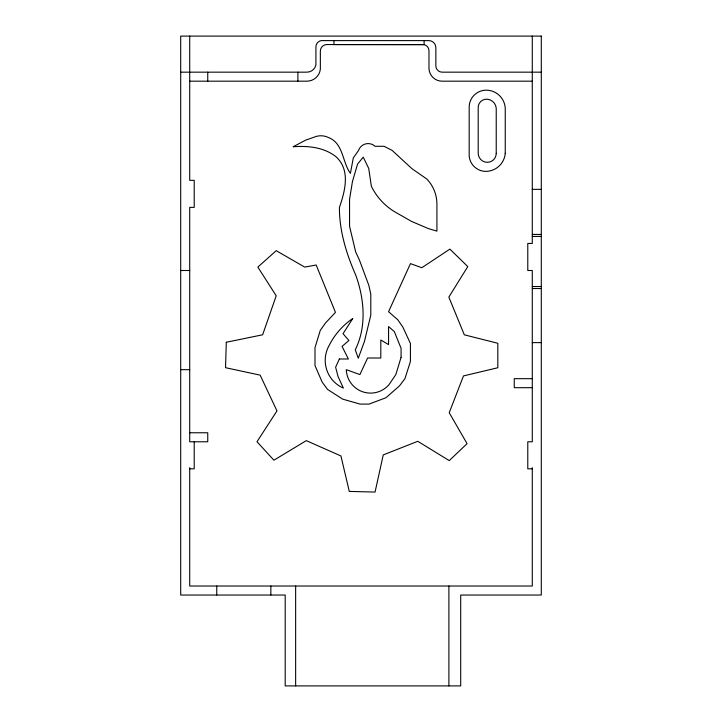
<?xml version="1.0" encoding="UTF-8"?>
<svg xmlns="http://www.w3.org/2000/svg" width="722" height="722" viewBox="0 0 722 722"><rect width="100%" height="100%" fill="white"/><g stroke="black" fill="none" stroke-linecap="round" stroke-linejoin="round"><path stroke-width="1.08" d="M424.103 44.556L333.952 44.556L333.952 40.603M180.699 72.164L306.913 72.164A9.242 9.242 0 0 0 315.92 64.953L315.92 46.921A6.426 6.426 0 0 1 321.191 40.603L428.976 40.603A7.058 7.058 0 0 1 435.853 47.661L435.853 65.693A6.281 6.281 0 0 0 442.135 72.164L541.301 72.164M189.715 81.18L306.913 81.18A13.528 13.528 0 0 0 320.351 69.159L320.351 51.127A6.597 6.597 0 0 1 326.506 44.547L424.103 44.665A6.317 6.317 0 0 1 428.976 50.82L428.976 68.852A13.186 13.186 0 0 0 442.135 81.18L532.285 81.18M532.285 189.354L541.301 189.354M532.285 234.433L541.301 234.433M532.285 236.437L541.301 236.437M180.699 270.497L189.715 270.497M532.285 286.517L541.301 286.517M532.285 288.52L541.301 288.52M532.285 342.616L541.301 342.616M180.699 369.664L189.715 369.664M532.285 378.671L514.254 378.671L514.254 387.687L532.285 387.687M189.715 432.767L207.746 432.767L207.746 441.783L189.715 441.783L189.715 207.385L194.218 207.385L194.218 180.347L189.715 180.347L189.715 36.1M189.715 468.831L194.218 468.831L194.218 441.783M532.285 468.831L527.782 468.831L527.782 441.783L532.285 441.783L532.285 270.497L527.782 270.497L527.782 243.449L532.285 243.449L532.285 36.1M532.285 467.703L532.285 586.02L189.715 586.02L189.715 467.703M448.894 586.02L448.894 685.9M424.103 40.603L424.103 44.665M297.897 72.164L297.897 81.18M295.641 586.02L295.641 685.9M270.849 586.02L270.849 595.036M216.753 586.02L216.753 595.036M207.746 72.164L207.746 81.18M226.302 342.255L225.535 367.678L260.146 375.142L276.977 410.899L256.996 441.729L273.918 460.203L306.299 440.637L340.946 455.97L349.277 491.411L375.052 492.07L383.256 454.914L417.758 441.295L449.228 460.6L467.08 443.678L449.228 412.713L463.479 375.918L497.819 367.751L497.819 343.275L464.318 334.818L448.84 297.103L467.793 266.58L449.887 249.126L421.819 267.718L410.457 263.629L388.562 311.705L397.705 319.693L402.858 327.093L410.421 343.455L410.421 361.487L404.934 378.662L399.501 385.855L385.945 397.741L369.068 404.094L360.052 404.094L342.715 399.149L327.535 389.411L322.192 382.155L315 365.621L315 347.598L320.288 330.36L325.496 323.005L335.468 312.4L316.173 265.001L304.702 267.104L276.21 250.66L257.853 267.104L276.21 295.785L262.637 334.791L226.302 342.255M352.471 181.448L349.565 199.245L349.565 226.284L355.639 251.825L359.403 260.01L368.834 285.361L370.801 294.161L370.801 315.153L364.466 341.335L358.265 358.265L355.278 349.764C366.884 326.443 364.33 298.682 355.639 274.838C346.325 253.666 339.331 230.787 339.412 207.476C345.017 191.14 350.748 170.13 336.019 156.737C323.934 147.198 307.996 145.645 293.159 146.756L305.704 140.131L314.205 137.135A17.075 17.075 0 0 1 328.492 137.532C343.492 143.281 342.165 162.035 350.405 173.352L353.311 157.883L358.509 150.51A10.162 10.162 0 0 1 375.07 146.295L384.086 146.295L392.118 150.393L411.991 168.722L426.801 179.011A36.163 36.163 0 0 1 436.918 204.091L436.918 231.139L428.281 228.549L411.693 221.474L396.026 212.557A60.946 60.946 0 0 1 371.361 186.258L368.716 168.416L363.238 157.152L357.552 164.147L352.471 181.448M401.08 357.327L395.837 374.574L389.086 384.546A24.295 24.295 0 0 1 346.298 369.682L359.917 374.574L367.606 358.013L380.801 358.013L380.801 339.99L388.562 344.584L388.562 326.552L394.329 331.588L401.08 348.311L401.08 357.327M339.367 358.996L335.622 367.2L338.067 376.586L343.374 388.102A30.243 30.243 0 0 1 329.241 345.296C334.683 334.557 342.788 325.225 352.787 318.501L343.04 333.672L348.906 340.513L342.066 346.389L348.383 358.996L339.367 358.996M541.301 36.1L180.699 36.1L180.699 595.036L285.199 595.036L285.199 685.9L460.708 685.9L460.708 595.036L541.301 595.036L541.301 36.1M505.247 153.299L505.247 108.219A19.133 19.133 0 0 0 487.215 90.187A17.102 17.102 0 0 0 469.183 108.219L469.183 153.299A16.768 16.768 0 0 0 487.215 171.331A19.629 19.629 0 0 0 505.247 153.299M496.231 153.299L496.231 108.219A9.828 9.828 0 0 0 487.215 99.203A8.375 8.375 0 0 0 478.199 108.219L478.199 153.299A9.124 9.124 0 0 0 487.215 162.315A8.908 8.908 0 0 0 496.231 153.299"/></g></svg>
